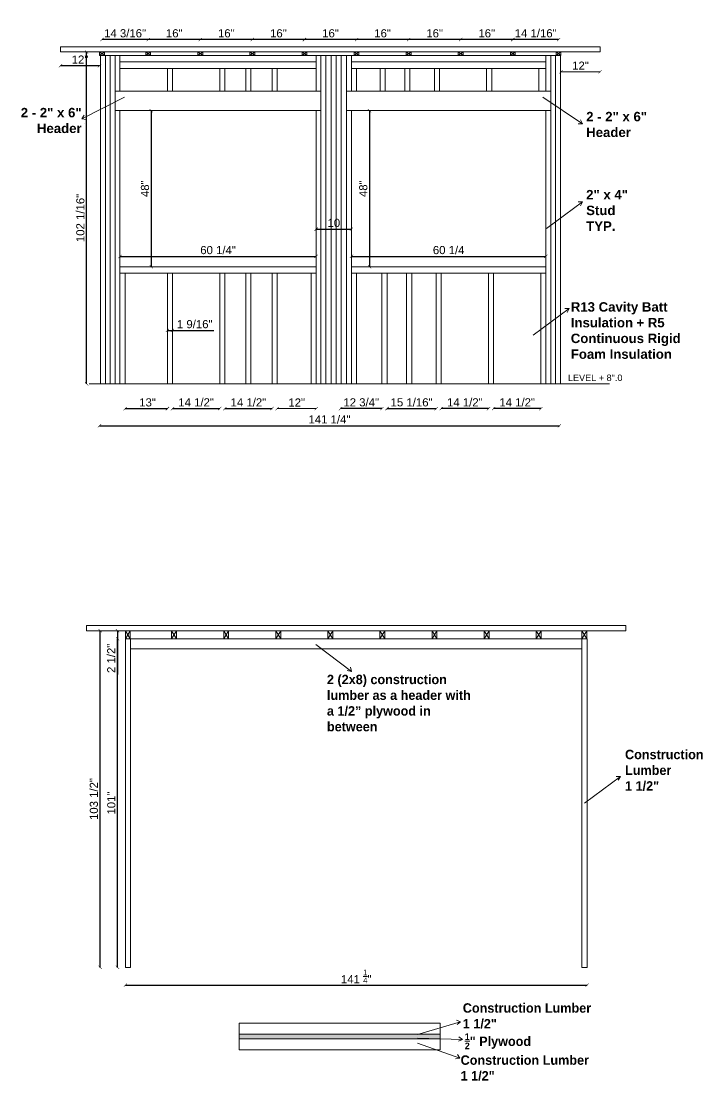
# Model space of a CAD drawing. Header units: millimetres. Extents: x 2124 to 4027, y 208 to 1400.
# Drawn here: x 2859.2 to 3068.6, y 208.3 to 534.1 of the extents above; entities that cross this region are included whole.
import ezdxf

# ---------------------------------------------------------------- set-up
doc = ezdxf.new("R2010")
doc.units = ezdxf.units.MM
doc.layers.get('0').update_dxf_attribs({"lineweight": 0})
doc.styles.get("Standard").update_dxf_attribs({"font": 'arial.ttf'})
doc.styles.add('TITTLE SPACES', font='', dxfattribs={"height": 4})
doc.styles.add('TITTLES', font='', dxfattribs={"height": 2.9})
doc.styles.get('TITTLE SPACES').set_extended_font_data('Century Gothic')
doc.styles.get('TITTLES').set_extended_font_data('Century Gothic', bold=True)
doc.dimstyles.new('LILI - INCHES', dxfattribs={"dimscale": 0, "dimtxt": 2.5, "dimasz": 1, "dimexe": 1.25, "dimexo": 0.625, "dimtad": 1, "dimdec": 4, "dimzin": 1, "dimlunit": 5, "dimtxsty": 'Standard', "dimblk": 'ARCHTICK', "dimcen": 2.5, "dimse1": 1, "dimse2": 1, "dimadec": 0, "dimazin": 0, "dimtfac": 1, "dimtdec": 4, "dimtmove": 0, "dimatfit": 3, "dimldrblk": 'ARCHTICK', "dimfxl": 1, "dimfrac": 2, "dimarcsym": 0})

# ---------------------------------------------------------------- blocks, each defined once
blk = doc.blocks.new('_ArchTick')
at = {"color": 0, "linetype": 'ByBlock', "const_width": 0.15}
blk.add_lwpolyline([(-0.5, -0.5), (0.5, 0.5)], dxfattribs=at)
blk = doc.blocks.new('*D80')
at = {"color": 0, "lineweight": -2, "transparency": 16777216}
blk.add_line((2889.56, 461.76), (2949.84, 461.76), dxfattribs=at)
at = {"layer": 'Defpoints', "color": 0, "transparency": 16777216}
for p in [(2949.84, 461.76), (2889.56, 458.56), (2949.84, 458.56)]:
    blk.add_point(p, dxfattribs=at)
at = {"color": 0, "lineweight": -2, "transparency": 16777216, "rotation": 180}
blk.add_blockref('_ArchTick', (2889.56, 461.76), dxfattribs=at)
at = {"color": 0, "lineweight": -2, "transparency": 16777216}
blk.add_blockref('_ArchTick', (2949.84, 461.76), dxfattribs=at)
at = {"color": 0, "transparency": 16777216, "insert": (2919.7, 463.68), "char_height": 2.5, "attachment_point": 5}
blk.add_mtext('60 1/4"', dxfattribs=at)
blk = doc.blocks.new('*D81')
at = {"color": 0, "lineweight": -2, "transparency": 16777216}
blk.add_line((2960.68, 461.76), (3020.39, 461.76), dxfattribs=at)
at = {"layer": 'Defpoints', "color": 0, "transparency": 16777216}
for p in [(3020.39, 461.76), (2960.68, 458.56), (3020.39, 458.56)]:
    blk.add_point(p, dxfattribs=at)
at = {"color": 0, "lineweight": -2, "transparency": 16777216, "rotation": 180}
blk.add_blockref('_ArchTick', (2960.68, 461.76), dxfattribs=at)
at = {"color": 0, "lineweight": -2, "transparency": 16777216}
blk.add_blockref('_ArchTick', (3020.39, 461.76), dxfattribs=at)
at = {"color": 0, "transparency": 16777216, "insert": (2990.53, 463.68), "char_height": 2.5, "attachment_point": 5}
blk.add_mtext('60 1/4', dxfattribs=at)
blk = doc.blocks.new('*D82')
at = {"color": 0, "lineweight": -2, "transparency": 16777216}
blk.add_line((2899.15, 506.56), (2899.15, 458.56), dxfattribs=at)
at = {"layer": 'Defpoints', "color": 0, "transparency": 16777216}
for p in [(2889.56, 506.56), (2889.56, 458.56), (2899.15, 458.56)]:
    blk.add_point(p, dxfattribs=at)
at = {"color": 0, "lineweight": -2, "transparency": 16777216}
for p, rotation in [((2899.15, 506.56), 90), ((2899.15, 458.56), 270)]:
    blk.add_blockref('_ArchTick', p, dxfattribs=dict(at, rotation=rotation))
at = {"color": 0, "transparency": 16777216, "insert": (2897.25, 482.56), "char_height": 2.5, "attachment_point": 5, "rotation": 90}
blk.add_mtext('48"', dxfattribs=at)
blk = doc.blocks.new('*D83')
at = {"color": 0, "lineweight": -2, "transparency": 16777216}
blk.add_line((2966.21, 506.56), (2966.21, 458.56), dxfattribs=at)
at = {"layer": 'Defpoints', "color": 0, "transparency": 16777216}
for p in [(2960.68, 506.56), (2960.68, 458.56), (2966.21, 458.56)]:
    blk.add_point(p, dxfattribs=at)
at = {"color": 0, "lineweight": -2, "transparency": 16777216}
for p, rotation in [((2966.21, 506.56), 90), ((2966.21, 458.56), 270)]:
    blk.add_blockref('_ArchTick', p, dxfattribs=dict(at, rotation=rotation))
at = {"color": 0, "transparency": 16777216, "insert": (2964.31, 482.56), "char_height": 2.5, "attachment_point": 5, "rotation": 90}
blk.add_mtext('48"', dxfattribs=at)
blk = doc.blocks.new('*D84')
at = {"color": 0, "lineweight": -2, "transparency": 16777216}
blk.add_line((2883.29, 409.72), (3024.55, 409.72), dxfattribs=at)
at = {"layer": 'Defpoints', "color": 0, "transparency": 16777216}
for p in [(2883.29, 426.96), (3024.55, 426.96), (3024.55, 409.72)]:
    blk.add_point(p, dxfattribs=at)
at = {"color": 0, "lineweight": -2, "transparency": 16777216, "rotation": 180}
blk.add_blockref('_ArchTick', (2883.29, 409.72), dxfattribs=at)
at = {"color": 0, "lineweight": -2, "transparency": 16777216}
blk.add_blockref('_ArchTick', (3024.55, 409.72), dxfattribs=at)
at = {"color": 0, "transparency": 16777216, "insert": (2953.92, 411.64), "char_height": 2.5, "attachment_point": 5}
blk.add_mtext('141 1/4"', dxfattribs=at)
blk = doc.blocks.new('*D85')
at = {"color": 0, "lineweight": -2, "transparency": 16777216}
blk.add_line((2891.13, 414.97), (2904.13, 414.97), dxfattribs=at)
at = {"layer": 'Defpoints', "color": 0, "transparency": 16777216}
for p in [(2891.13, 422.56), (2904.13, 422.56), (2904.13, 414.97)]:
    blk.add_point(p, dxfattribs=at)
at = {"color": 0, "lineweight": -2, "transparency": 16777216, "rotation": 180}
blk.add_blockref('_ArchTick', (2891.13, 414.97), dxfattribs=at)
at = {"color": 0, "lineweight": -2, "transparency": 16777216}
blk.add_blockref('_ArchTick', (2904.13, 414.97), dxfattribs=at)
at = {"color": 0, "transparency": 16777216, "insert": (2898.03, 416.87), "char_height": 2.5, "attachment_point": 5}
blk.add_mtext('13"', dxfattribs=at)
blk = doc.blocks.new('*D86')
at = {"color": 0, "lineweight": -2, "transparency": 16777216}
blk.add_line((2905.7, 414.97), (2920.2, 414.97), dxfattribs=at)
at = {"layer": 'Defpoints', "color": 0, "transparency": 16777216}
for p in [(2905.7, 426.96), (2920.2, 426.96), (2920.2, 414.97)]:
    blk.add_point(p, dxfattribs=at)
at = {"color": 0, "lineweight": -2, "transparency": 16777216, "rotation": 180}
blk.add_blockref('_ArchTick', (2905.7, 414.97), dxfattribs=at)
at = {"color": 0, "lineweight": -2, "transparency": 16777216}
blk.add_blockref('_ArchTick', (2920.2, 414.97), dxfattribs=at)
at = {"color": 0, "transparency": 16777216, "insert": (2912.95, 416.88), "char_height": 2.5, "attachment_point": 5}
blk.add_mtext('14 1/2"', dxfattribs=at)
blk = doc.blocks.new('*D87')
at = {"color": 0, "lineweight": -2, "transparency": 16777216}
blk.add_line((2921.77, 414.97), (2936.27, 414.97), dxfattribs=at)
at = {"layer": 'Defpoints', "color": 0, "transparency": 16777216}
for p in [(2921.77, 426.96), (2936.27, 426.96), (2936.27, 414.97)]:
    blk.add_point(p, dxfattribs=at)
at = {"color": 0, "lineweight": -2, "transparency": 16777216, "rotation": 180}
blk.add_blockref('_ArchTick', (2921.77, 414.97), dxfattribs=at)
at = {"color": 0, "lineweight": -2, "transparency": 16777216}
blk.add_blockref('_ArchTick', (2936.27, 414.97), dxfattribs=at)
at = {"color": 0, "transparency": 16777216, "insert": (2929.02, 416.88), "char_height": 2.5, "attachment_point": 5}
blk.add_mtext('14 1/2"', dxfattribs=at)
blk = doc.blocks.new('*D88')
at = {"color": 0, "lineweight": -2, "transparency": 16777216}
blk.add_line((3018.82, 414.97), (3004.32, 414.97), dxfattribs=at)
at = {"layer": 'Defpoints', "color": 0, "transparency": 16777216}
for p in [(3004.32, 426.96), (3018.82, 426.96), (3004.32, 414.97)]:
    blk.add_point(p, dxfattribs=at)
at = {"color": 0, "lineweight": -2, "transparency": 16777216, "rotation": 180}
blk.add_blockref('_ArchTick', (3004.32, 414.97), dxfattribs=at)
at = {"color": 0, "lineweight": -2, "transparency": 16777216}
blk.add_blockref('_ArchTick', (3018.82, 414.97), dxfattribs=at)
at = {"color": 0, "transparency": 16777216, "insert": (3011.57, 416.88), "char_height": 2.5, "attachment_point": 5}
blk.add_mtext('14 1/2"', dxfattribs=at)
blk = doc.blocks.new('*D89')
at = {"color": 0, "lineweight": -2, "transparency": 16777216}
blk.add_line((3002.75, 414.97), (2988.25, 414.97), dxfattribs=at)
at = {"layer": 'Defpoints', "color": 0, "transparency": 16777216}
for p in [(2988.25, 426.96), (3002.75, 426.96), (2988.25, 414.97)]:
    blk.add_point(p, dxfattribs=at)
at = {"color": 0, "lineweight": -2, "transparency": 16777216, "rotation": 180}
blk.add_blockref('_ArchTick', (2988.25, 414.97), dxfattribs=at)
at = {"color": 0, "lineweight": -2, "transparency": 16777216}
blk.add_blockref('_ArchTick', (3002.75, 414.97), dxfattribs=at)
at = {"color": 0, "transparency": 16777216, "insert": (2995.5, 416.88), "char_height": 2.5, "attachment_point": 5}
blk.add_mtext('14 1/2"', dxfattribs=at)
blk = doc.blocks.new('*D90')
at = {"color": 0, "lineweight": -2, "transparency": 16777216}
blk.add_line((2971.61, 414.97), (2986.68, 414.97), dxfattribs=at)
at = {"layer": 'Defpoints', "color": 0, "transparency": 16777216}
for p in [(2971.61, 426.96), (2986.68, 426.96), (2986.68, 414.97)]:
    blk.add_point(p, dxfattribs=at)
at = {"color": 0, "lineweight": -2, "transparency": 16777216, "rotation": 180}
blk.add_blockref('_ArchTick', (2971.61, 414.97), dxfattribs=at)
at = {"color": 0, "lineweight": -2, "transparency": 16777216}
blk.add_blockref('_ArchTick', (2986.68, 414.97), dxfattribs=at)
at = {"color": 0, "transparency": 16777216, "insert": (2979.14, 416.88), "char_height": 2.5, "attachment_point": 5}
blk.add_mtext('15 1/16"', dxfattribs=at)
blk = doc.blocks.new('*D92')
at = {"color": 0, "lineweight": -2, "transparency": 16777216}
blk.add_line((2970.04, 414.97), (2957.3, 414.97), dxfattribs=at)
at = {"layer": 'Defpoints', "color": 0, "transparency": 16777216}
for p in [(2957.3, 426.96), (2970.04, 426.96), (2957.3, 414.97)]:
    blk.add_point(p, dxfattribs=at)
at = {"color": 0, "lineweight": -2, "transparency": 16777216, "rotation": 180}
blk.add_blockref('_ArchTick', (2957.3, 414.97), dxfattribs=at)
at = {"color": 0, "lineweight": -2, "transparency": 16777216}
blk.add_blockref('_ArchTick', (2970.04, 414.97), dxfattribs=at)
at = {"color": 0, "transparency": 16777216, "insert": (2963.67, 416.88), "char_height": 2.5, "attachment_point": 5}
blk.add_mtext('12 3/4"', dxfattribs=at)
blk = doc.blocks.new('*D93')
at = {"color": 0, "lineweight": -2, "transparency": 16777216}
for p, q in [((2904.13, 438.99), (2905.7, 438.99)), ((2905.7, 438.99), (2918.36, 438.99))]:
    blk.add_line(p, q, dxfattribs=at)
at = {"layer": 'Defpoints', "color": 0, "transparency": 16777216}
for p in [(2904.13, 456.56), (2905.7, 456.56), (2905.7, 438.99)]:
    blk.add_point(p, dxfattribs=at)
at = {"color": 0, "lineweight": -2, "transparency": 16777216, "rotation": 180}
blk.add_blockref('_ArchTick', (2904.13, 438.99), dxfattribs=at)
at = {"color": 0, "lineweight": -2, "transparency": 16777216}
blk.add_blockref('_ArchTick', (2905.7, 438.99), dxfattribs=at)
at = {"color": 0, "transparency": 16777216, "insert": (2912.53, 440.91), "char_height": 2.5, "attachment_point": 5}
blk.add_mtext('1 9/16"', dxfattribs=at)
blk = doc.blocks.new('*D98')
at = {"color": 0, "lineweight": -2, "transparency": 16777216}
blk.add_line((2879.32, 422.56), (2879.32, 524.59), dxfattribs=at)
at = {"layer": 'Defpoints', "color": 0, "transparency": 16777216}
for p in [(2879.32, 524.59), (2883.29, 524.59), (2883.29, 422.56)]:
    blk.add_point(p, dxfattribs=at)
at = {"color": 0, "lineweight": -2, "transparency": 16777216}
for p, rotation in [((2879.32, 524.59), 90), ((2879.32, 422.56), 270)]:
    blk.add_blockref('_ArchTick', p, dxfattribs=dict(at, rotation=rotation))
at = {"color": 0, "transparency": 16777216, "insert": (2877.4, 473.58), "char_height": 2.5, "attachment_point": 5, "rotation": 90}
blk.add_mtext('102 1/16"', dxfattribs=at)
blk = doc.blocks.new('*D99')
at = {"color": 0, "lineweight": -2, "transparency": 16777216}
blk.add_line((2949.84, 470.14), (2960.68, 470.14), dxfattribs=at)
at = {"layer": 'Defpoints', "color": 0, "transparency": 16777216}
for p in [(2960.68, 470.14), (2949.84, 461.76), (2960.68, 461.76)]:
    blk.add_point(p, dxfattribs=at)
at = {"color": 0, "lineweight": -2, "transparency": 16777216, "rotation": 180}
blk.add_blockref('_ArchTick', (2949.84, 470.14), dxfattribs=at)
at = {"color": 0, "lineweight": -2, "transparency": 16777216}
blk.add_blockref('_ArchTick', (2960.68, 470.14), dxfattribs=at)
at = {"color": 0, "transparency": 16777216, "insert": (2955.26, 472.04), "char_height": 2.5, "attachment_point": 5}
blk.add_mtext('10', dxfattribs=at)
blk = doc.blocks.new('*D100')
at = {"color": 0, "lineweight": -2, "transparency": 16777216}
blk.add_line((2883.29, 520.38), (2871.29, 520.38), dxfattribs=at)
at = {"layer": 'Defpoints', "color": 0, "transparency": 16777216}
for p in [(2871.29, 524.59), (2883.29, 524.59), (2871.29, 520.38)]:
    blk.add_point(p, dxfattribs=at)
at = {"color": 0, "lineweight": -2, "transparency": 16777216, "rotation": 180}
blk.add_blockref('_ArchTick', (2871.29, 520.38), dxfattribs=at)
at = {"color": 0, "lineweight": -2, "transparency": 16777216}
blk.add_blockref('_ArchTick', (2883.29, 520.38), dxfattribs=at)
at = {"color": 0, "transparency": 16777216, "insert": (2877.29, 522.26), "char_height": 2.5, "attachment_point": 5}
blk.add_mtext('12"', dxfattribs=at)
blk = doc.blocks.new('*D102')
at = {"color": 0, "lineweight": -2, "transparency": 16777216}
blk.add_line((3024.29, 528.42), (3010.23, 528.42), dxfattribs=at)
at = {"layer": 'Defpoints', "color": 0, "transparency": 16777216}
for p in [(3010.23, 528.42), (3010.23, 524.08), (3024.29, 524.08)]:
    blk.add_point(p, dxfattribs=at)
at = {"color": 0, "lineweight": -2, "transparency": 16777216, "rotation": 180}
blk.add_blockref('_ArchTick', (3010.23, 528.42), dxfattribs=at)
at = {"color": 0, "lineweight": -2, "transparency": 16777216}
blk.add_blockref('_ArchTick', (3024.29, 528.42), dxfattribs=at)
at = {"color": 0, "transparency": 16777216, "insert": (3017.26, 530.33), "char_height": 2.5, "attachment_point": 5}
blk.add_mtext('14 1/16"', dxfattribs=at)
blk = doc.blocks.new('*D103')
at = {"color": 0, "lineweight": -2, "transparency": 16777216}
blk.add_line((3010.23, 528.42), (2994.23, 528.42), dxfattribs=at)
at = {"layer": 'Defpoints', "color": 0, "transparency": 16777216}
for p in [(2994.23, 528.42), (2994.23, 524.08), (3010.23, 524.08)]:
    blk.add_point(p, dxfattribs=at)
at = {"color": 0, "lineweight": -2, "transparency": 16777216, "rotation": 180}
blk.add_blockref('_ArchTick', (2994.23, 528.42), dxfattribs=at)
at = {"color": 0, "lineweight": -2, "transparency": 16777216}
blk.add_blockref('_ArchTick', (3010.23, 528.42), dxfattribs=at)
at = {"color": 0, "transparency": 16777216, "insert": (3002.23, 530.32), "char_height": 2.5, "attachment_point": 5}
blk.add_mtext('16"', dxfattribs=at)
blk = doc.blocks.new('*D104')
at = {"color": 0, "lineweight": -2, "transparency": 16777216}
blk.add_line((2994.23, 528.42), (2978.23, 528.42), dxfattribs=at)
at = {"layer": 'Defpoints', "color": 0, "transparency": 16777216}
for p in [(2978.23, 528.42), (2978.23, 524.08), (2994.23, 524.08)]:
    blk.add_point(p, dxfattribs=at)
at = {"color": 0, "lineweight": -2, "transparency": 16777216, "rotation": 180}
blk.add_blockref('_ArchTick', (2978.23, 528.42), dxfattribs=at)
at = {"color": 0, "lineweight": -2, "transparency": 16777216}
blk.add_blockref('_ArchTick', (2994.23, 528.42), dxfattribs=at)
at = {"color": 0, "transparency": 16777216, "insert": (2986.23, 530.32), "char_height": 2.5, "attachment_point": 5}
blk.add_mtext('16"', dxfattribs=at)
blk = doc.blocks.new('*D105')
at = {"color": 0, "lineweight": -2, "transparency": 16777216}
blk.add_line((2978.23, 528.42), (2962.23, 528.42), dxfattribs=at)
at = {"layer": 'Defpoints', "color": 0, "transparency": 16777216}
for p in [(2962.23, 528.42), (2962.23, 524.08), (2978.23, 524.08)]:
    blk.add_point(p, dxfattribs=at)
at = {"color": 0, "lineweight": -2, "transparency": 16777216, "rotation": 180}
blk.add_blockref('_ArchTick', (2962.23, 528.42), dxfattribs=at)
at = {"color": 0, "lineweight": -2, "transparency": 16777216}
blk.add_blockref('_ArchTick', (2978.23, 528.42), dxfattribs=at)
at = {"color": 0, "transparency": 16777216, "insert": (2970.23, 530.32), "char_height": 2.5, "attachment_point": 5}
blk.add_mtext('16"', dxfattribs=at)
blk = doc.blocks.new('*D108')
at = {"color": 0, "lineweight": -2, "transparency": 16777216}
blk.add_line((2930.23, 528.42), (2914.23, 528.42), dxfattribs=at)
at = {"layer": 'Defpoints', "color": 0, "transparency": 16777216}
for p in [(2914.23, 528.42), (2914.23, 524.08), (2930.23, 524.08)]:
    blk.add_point(p, dxfattribs=at)
at = {"color": 0, "lineweight": -2, "transparency": 16777216, "rotation": 180}
blk.add_blockref('_ArchTick', (2914.23, 528.42), dxfattribs=at)
at = {"color": 0, "lineweight": -2, "transparency": 16777216}
blk.add_blockref('_ArchTick', (2930.23, 528.42), dxfattribs=at)
at = {"color": 0, "transparency": 16777216, "insert": (2922.23, 530.32), "char_height": 2.5, "attachment_point": 5}
blk.add_mtext('16"', dxfattribs=at)
blk = doc.blocks.new('*D109')
at = {"color": 0, "lineweight": -2, "transparency": 16777216}
blk.add_line((2914.23, 528.42), (2898.23, 528.42), dxfattribs=at)
at = {"layer": 'Defpoints', "color": 0, "transparency": 16777216}
for p in [(2898.23, 528.42), (2898.23, 524.08), (2914.23, 524.08)]:
    blk.add_point(p, dxfattribs=at)
at = {"color": 0, "lineweight": -2, "transparency": 16777216, "rotation": 180}
blk.add_blockref('_ArchTick', (2898.23, 528.42), dxfattribs=at)
at = {"color": 0, "lineweight": -2, "transparency": 16777216}
blk.add_blockref('_ArchTick', (2914.23, 528.42), dxfattribs=at)
at = {"color": 0, "transparency": 16777216, "insert": (2906.23, 530.32), "char_height": 2.5, "attachment_point": 5}
blk.add_mtext('16"', dxfattribs=at)
blk = doc.blocks.new('*D110')
at = {"color": 0, "lineweight": -2, "transparency": 16777216}
blk.add_line((2898.23, 528.42), (2884.04, 528.42), dxfattribs=at)
at = {"layer": 'Defpoints', "color": 0, "transparency": 16777216}
for p in [(2884.04, 528.42), (2884.04, 524.08), (2898.23, 524.08)]:
    blk.add_point(p, dxfattribs=at)
at = {"color": 0, "lineweight": -2, "transparency": 16777216, "rotation": 180}
blk.add_blockref('_ArchTick', (2884.04, 528.42), dxfattribs=at)
at = {"color": 0, "lineweight": -2, "transparency": 16777216}
blk.add_blockref('_ArchTick', (2898.23, 528.42), dxfattribs=at)
at = {"color": 0, "transparency": 16777216, "insert": (2891.13, 530.33), "char_height": 2.5, "attachment_point": 5}
blk.add_mtext('14 3/16"', dxfattribs=at)
blk = doc.blocks.new('*D155')
at = {"color": 0, "lineweight": -2, "transparency": 16777216}
blk.add_line((2891.24, 237.74), (3033.05, 237.74), dxfattribs=at)
at = {"layer": 'Defpoints', "color": 0, "transparency": 16777216}
for p in [(2891.24, 243.2), (3033.05, 243.2), (3033.05, 237.74)]:
    blk.add_point(p, dxfattribs=at)
at = {"color": 0, "lineweight": -2, "transparency": 16777216, "rotation": 180}
blk.add_blockref('_ArchTick', (2891.24, 237.74), dxfattribs=at)
at = {"color": 0, "lineweight": -2, "transparency": 16777216}
blk.add_blockref('_ArchTick', (3033.05, 237.74), dxfattribs=at)
at = {"color": 0, "transparency": 16777216, "insert": (2962.14, 240.41), "char_height": 2.5, "attachment_point": 5}
blk.add_mtext('141 {\\H0.7x;\\S1/4;}"', dxfattribs=at)
blk = doc.blocks.new('*D156')
at = {"color": 0, "lineweight": -2, "transparency": 16777216}
blk.add_line((2883.46, 243.2), (2883.46, 346.7), dxfattribs=at)
at = {"layer": 'Defpoints', "color": 0, "transparency": 16777216}
for p in [(2883.46, 346.7), (2891.24, 346.7), (2891.24, 243.2)]:
    blk.add_point(p, dxfattribs=at)
at = {"color": 0, "lineweight": -2, "transparency": 16777216}
for p, rotation in [((2883.46, 346.7), 90), ((2883.46, 243.2), 270)]:
    blk.add_blockref('_ArchTick', p, dxfattribs=dict(at, rotation=rotation))
at = {"color": 0, "transparency": 16777216, "insert": (2881.55, 294.95), "char_height": 2.5, "attachment_point": 5, "rotation": 90}
blk.add_mtext('103 1/2"', dxfattribs=at)
blk = doc.blocks.new('*D159')
at = {"color": 0, "lineweight": -2, "transparency": 16777216}
blk.add_line((2888.81, 243.2), (2888.81, 344.2), dxfattribs=at)
at = {"layer": 'Defpoints', "color": 0, "transparency": 16777216}
for p in [(2888.81, 344.2), (2891.24, 344.2), (2891.24, 243.2)]:
    blk.add_point(p, dxfattribs=at)
at = {"color": 0, "lineweight": -2, "transparency": 16777216}
for p, rotation in [((2888.81, 344.2), 90), ((2888.81, 243.2), 270)]:
    blk.add_blockref('_ArchTick', p, dxfattribs=dict(at, rotation=rotation))
at = {"color": 0, "transparency": 16777216, "insert": (2886.91, 293.7), "char_height": 2.5, "attachment_point": 5, "rotation": 90}
blk.add_mtext('101"', dxfattribs=at)
blk = doc.blocks.new('*D160')
at = {"color": 0, "lineweight": -2, "transparency": 16777216}
for p, q in [((2888.81, 346.7), (2888.81, 344.2)), ((2888.81, 344.2), (2888.81, 333.21))]:
    blk.add_line(p, q, dxfattribs=at)
at = {"layer": 'Defpoints', "color": 0, "transparency": 16777216}
for p in [(2891.24, 346.7), (2888.81, 344.2), (2891.24, 344.2)]:
    blk.add_point(p, dxfattribs=at)
at = {"color": 0, "lineweight": -2, "transparency": 16777216}
for p, rotation in [((2888.81, 346.7), 90), ((2888.81, 344.2), 270)]:
    blk.add_blockref('_ArchTick', p, dxfattribs=dict(at, rotation=rotation))
at = {"color": 0, "transparency": 16777216, "insert": (2886.89, 338.2), "char_height": 2.5, "attachment_point": 5, "rotation": 90}
blk.add_mtext('2 1/2"', dxfattribs=at)
blk = doc.blocks.new('*D175')
at = {"color": 0, "lineweight": -2, "transparency": 16777216}
blk.add_line((2946.23, 528.42), (2930.23, 528.42), dxfattribs=at)
at = {"layer": 'Defpoints', "color": 0, "transparency": 16777216}
for p in [(2930.23, 528.42), (2930.23, 524.08), (2946.23, 524.08)]:
    blk.add_point(p, dxfattribs=at)
at = {"color": 0, "lineweight": -2, "transparency": 16777216, "rotation": 180}
blk.add_blockref('_ArchTick', (2930.23, 528.42), dxfattribs=at)
at = {"color": 0, "lineweight": -2, "transparency": 16777216}
blk.add_blockref('_ArchTick', (2946.23, 528.42), dxfattribs=at)
at = {"color": 0, "transparency": 16777216, "insert": (2938.23, 530.32), "char_height": 2.5, "attachment_point": 5}
blk.add_mtext('16"', dxfattribs=at)
blk = doc.blocks.new('*D177')
at = {"color": 0, "lineweight": -2, "transparency": 16777216}
blk.add_line((2962.23, 528.42), (2946.23, 528.42), dxfattribs=at)
at = {"layer": 'Defpoints', "color": 0, "transparency": 16777216}
for p in [(2946.23, 528.42), (2946.23, 524.08), (2962.23, 524.08)]:
    blk.add_point(p, dxfattribs=at)
at = {"color": 0, "lineweight": -2, "transparency": 16777216, "rotation": 180}
blk.add_blockref('_ArchTick', (2946.23, 528.42), dxfattribs=at)
at = {"color": 0, "lineweight": -2, "transparency": 16777216}
blk.add_blockref('_ArchTick', (2962.23, 528.42), dxfattribs=at)
at = {"color": 0, "transparency": 16777216, "insert": (2954.23, 530.32), "char_height": 2.5, "attachment_point": 5}
blk.add_mtext('16"', dxfattribs=at)
blk = doc.blocks.new('*D183')
at = {"color": 0, "lineweight": -2, "transparency": 16777216}
blk.add_line((3024.29, 528.42), (3010.23, 528.42), dxfattribs=at)
at = {"layer": 'Defpoints', "color": 0, "transparency": 16777216}
for p in [(3010.23, 528.42), (3010.23, 524.08), (3024.29, 524.08)]:
    blk.add_point(p, dxfattribs=at)
at = {"color": 0, "lineweight": -2, "transparency": 16777216, "rotation": 180}
blk.add_blockref('_ArchTick', (3010.23, 528.42), dxfattribs=at)
at = {"color": 0, "lineweight": -2, "transparency": 16777216}
blk.add_blockref('_ArchTick', (3024.29, 528.42), dxfattribs=at)
at = {"color": 0, "transparency": 16777216, "insert": (3017.26, 530.33), "char_height": 2.5, "attachment_point": 5}
blk.add_mtext('14 1/16"', dxfattribs=at)

msp = doc.modelspace()

# ---------------------------------------------------------------- hatches: boundary and pattern name
h = msp.add_hatch()
h.set_pattern_fill('HEX', color=256, scale=0.1)
h.paths.add_polyline_path([(2987.87519, 222.6183), (2926.17892, 222.6183), (2926.17892, 221.22584), (2987.87519, 221.22584)])

# ---------------------------------------------------------------- linework, layer by layer
for p, q in [((2883.28593, 524.59291), (2871.28593, 524.59291)), ((2883.28593, 524.59291), (2884.78593, 523.56045)), ((2883.28593, 523.56045), (2884.78593, 524.59291)), ((2883.28593, 524.59291), (2884.78593, 523.56045)), ((2883.28593, 523.56045), (2884.78593, 524.59291)), ((2897.48009, 524.59291), (2898.98009, 523.56045)), ((2897.48009, 523.56045), (2898.98009, 524.59291)), ((2913.48009, 524.59291), (2914.98009, 523.56045)), ((2913.48009, 523.56045), (2914.98009, 524.59291)), ((2929.48009, 524.59291), (2930.98009, 523.56045)), ((2929.48009, 523.56045), (2930.98009, 524.59291)), ((2945.48009, 524.59291), (2946.98009, 523.56045)), ((2945.48009, 523.56045), (2946.98009, 524.59291)), ((2946.98009, 524.59291), (2946.98009, 523.56045)), ((2961.48009, 524.59291), (2962.98009, 523.56045)), ((2961.48009, 523.56045), (2962.98009, 524.59291)), ((2977.48009, 524.59291), (2978.98009, 523.56045)), ((2977.48009, 523.56045), (2978.98009, 524.59291)), ((2993.48009, 524.59291), (2994.98009, 523.56045)), ((2993.48009, 523.56045), (2994.98009, 524.59291)), ((3009.48009, 524.59291), (3010.98009, 523.56045)), ((3009.48009, 523.56045), (3010.98009, 524.59291)), ((3023.53593, 524.59291), (3025.03593, 523.56045)), ((3023.53593, 523.56045), (3025.03593, 524.59291)), ((2883.28593, 523.56045), (3024.33818, 523.56045)), ((2890.94939, 510.74047), (2877.84343, 504.03961)), ((3019.41348, 510.74047), (3031.62494, 502.52172)), ((2877.84343, 504.03961), (2878.60317, 505.14797)), ((2877.84343, 504.03961), (2879.17144, 503.87979)), ((2877.84343, 504.03961), (2879.17144, 503.87979)), ((2878.73792, 502.52172), (2878.73792, 502.52172)), ((3031.62494, 502.52172), (3030.28735, 502.52172)), ((3031.62494, 502.52172), (3030.28735, 502.52172)), ((3031.62494, 502.52172), (3031.00307, 503.71292)), ((3031.62494, 502.52172), (3031.62494, 502.52172)), ((3020.61361, 470.29984), (3031.62494, 478.51859)), ((3031.62494, 478.51859), (3030.28735, 478.51859)), ((3031.62494, 478.51859), (3031.00307, 477.32739)), ((3031.62494, 478.51859), (3031.62494, 478.51859)), ((3016.4986, 437.49565), (3027.50993, 445.7144)), ((3027.50993, 445.7144), (3026.17234, 445.7144)), ((3027.50993, 445.7144), (3026.88806, 444.5232)), ((3027.50993, 445.7144), (3027.50993, 445.7144)), ((2891.13426, 422.56045), (2891.13426, 438.68111)), ((2880.10601, 422.56045), (3026.83402, 422.56045)), ((2883.07185, 422.56045), (3024.33818, 422.56045)), ((2905.48985, 422.56045), (2904.98985, 422.56045)), ((2929.55951, 422.56045), (2929.05951, 422.56045)), ((3019.60322, 422.56045), (3039.90436, 422.56045)), ((2891.23524, 346.69923), (2886.88766, 346.69923)), ((2891.23524, 346.69923), (2892.73524, 344.19923)), ((2891.23524, 344.19923), (2892.73524, 346.69923)), ((2891.23524, 346.69923), (2892.73524, 344.19923)), ((2891.23524, 344.19923), (2892.73524, 346.69923)), ((2891.23524, 344.19923), (2891.23524, 346.69923)), ((2905.4294, 346.69923), (2906.9294, 344.19923)), ((2905.4294, 344.19923), (2906.9294, 346.69923)), ((2905.4294, 346.69923), (2906.9294, 344.19923)), ((2905.4294, 344.19923), (2906.9294, 346.69923)), ((2905.4294, 344.19923), (2905.4294, 346.69923)), ((2921.4294, 346.69923), (2922.9294, 344.19923)), ((2921.4294, 344.19923), (2922.9294, 346.69923)), ((2921.4294, 346.69923), (2922.9294, 344.19923)), ((2921.4294, 344.19923), (2922.9294, 346.69923)), ((2921.4294, 344.19923), (2921.4294, 346.69923)), ((2937.4294, 346.69923), (2938.9294, 344.19923)), ((2937.4294, 344.19923), (2938.9294, 346.69923)), ((2937.4294, 346.69923), (2938.9294, 344.19923)), ((2937.4294, 344.19923), (2938.9294, 346.69923)), ((2937.4294, 344.19923), (2937.4294, 346.69923)), ((2953.4294, 346.69923), (2954.9294, 344.19923)), ((2953.4294, 344.19923), (2954.9294, 346.69923)), ((2953.4294, 346.69923), (2954.9294, 344.19923)), ((2953.4294, 344.19923), (2954.9294, 346.69923)), ((2953.4294, 344.19923), (2953.4294, 346.69923)), ((2969.4294, 346.69923), (2970.9294, 344.19923)), ((2969.4294, 344.19923), (2970.9294, 346.69923)), ((2969.4294, 346.69923), (2970.9294, 344.19923)), ((2969.4294, 344.19923), (2970.9294, 346.69923)), ((2969.4294, 344.19923), (2969.4294, 346.69923)), ((2985.4294, 346.69923), (2986.9294, 344.19923)), ((2985.4294, 344.19923), (2986.9294, 346.69923)), ((2985.4294, 346.69923), (2986.9294, 344.19923)), ((2985.4294, 344.19923), (2986.9294, 346.69923)), ((2985.4294, 344.19923), (2985.4294, 346.69923)), ((3001.4294, 346.69923), (3002.9294, 344.19923)), ((3001.4294, 344.19923), (3002.9294, 346.69923)), ((3001.4294, 346.69923), (3002.9294, 344.19923)), ((3001.4294, 344.19923), (3002.9294, 346.69923)), ((3001.4294, 344.19923), (3001.4294, 346.69923)), ((3017.4294, 346.69923), (3018.9294, 344.19923)), ((3017.4294, 344.19923), (3018.9294, 346.69923)), ((3017.4294, 346.69923), (3018.9294, 344.19923)), ((3017.4294, 344.19923), (3018.9294, 346.69923)), ((3017.4294, 344.19923), (3017.4294, 346.69923)), ((3031.4767, 346.69923), (3032.9767, 344.19923)), ((3031.4767, 344.19923), (3032.9767, 346.69923)), ((3031.4767, 346.69923), (3032.9767, 344.19923)), ((3031.4767, 344.19923), (3032.9767, 346.69923)), ((3031.4767, 344.19923), (3031.4767, 346.69923)), ((3031.48524, 344.19923), (2892.73524, 344.19923)), ((2949.72035, 342.41646), (2960.7063, 334.16382)), ((2960.7063, 334.16382), (2959.38822, 334.42524)), ((2960.7063, 334.16382), (2960.32979, 335.44732)), ((2960.7063, 334.16382), (2960.7063, 334.16382)), ((3032.26153, 293.69923), (3043.27286, 301.91798)), ((3043.27286, 301.91798), (3041.93527, 301.91798)), ((3043.27286, 301.91798), (3042.65099, 300.72678)), ((3043.27286, 301.91798), (3043.27286, 301.91798)), ((2981.0082, 222.60227), (2994.18225, 226.5063)), ((2994.18225, 226.5063), (2992.92718, 226.96883)), ((2994.18225, 226.5063), (2993.18683, 225.60363)), ((2994.74218, 221.01673), (2993.6951, 221.84906)), ((2981.0082, 221.43495), (2994.74218, 221.01673)), ((2981.0082, 219.91097), (2993.93751, 215.26018)), ((2994.74218, 221.01673), (2993.51413, 220.47122)), ((2993.93751, 215.26018), (2992.60091, 215.12178)), ((2993.93751, 215.26018), (2993.19967, 216.37585))]:
    msp.add_line(p, q)
for points in [[(2871.28593, 524.59291), (3037.03593, 524.59291), (3037.03593, 526.18557), (2871.28593, 526.18557)], [(2883.28593, 524.59291), (2884.78593, 524.59291), (2884.78593, 523.56045), (2883.28593, 523.56045)], [(2883.28593, 524.59291), (2884.78593, 524.59291), (2884.78593, 523.56045), (2883.28593, 523.56045)], [(2897.48009, 524.59291), (2898.98009, 524.59291), (2898.98009, 523.56045), (2897.48009, 523.56045)], [(2913.48009, 524.59291), (2914.98009, 524.59291), (2914.98009, 523.56045), (2913.48009, 523.56045)], [(2929.48009, 524.59291), (2930.98009, 524.59291), (2930.98009, 523.56045), (2929.48009, 523.56045)], [(2945.48009, 524.59291), (2946.98009, 524.59291), (2946.98009, 523.56045), (2945.48009, 523.56045)], [(2961.48009, 524.59291), (2962.98009, 524.59291), (2962.98009, 523.56045), (2961.48009, 523.56045)], [(2977.48009, 524.59291), (2978.98009, 524.59291), (2978.98009, 523.56045), (2977.48009, 523.56045)], [(2993.48009, 524.59291), (2994.98009, 524.59291), (2994.98009, 523.56045), (2993.48009, 523.56045)], [(3009.48009, 524.59291), (3010.98009, 524.59291), (3010.98009, 523.56045), (3009.48009, 523.56045)], [(3023.53593, 524.59291), (3025.03593, 524.59291), (3025.03593, 523.56045), (3023.53593, 523.56045)], [(2883.5646, 523.56045), (2885.0646, 523.56045), (2885.0646, 422.56045), (2883.5646, 422.56045)], [(2885.0646, 523.56045), (2886.5646, 523.56045), (2886.5646, 422.56045), (2885.0646, 422.56045)], [(2886.5646, 523.56045), (2888.0646, 523.56045), (2888.0646, 422.56045), (2886.5646, 422.56045)], [(2949.84326, 523.56045), (2949.84326, 521.56045), (2889.5646, 521.56045), (2889.5646, 523.56045)], [(2949.84326, 521.56045), (2949.84326, 519.56045), (2889.5646, 519.56045), (2889.5646, 521.56045)], [(3020.38806, 523.56045), (3020.38806, 521.56045), (2960.67526, 521.56045), (2960.67526, 523.56045)], [(3020.38806, 521.56045), (3020.38806, 519.56045), (2960.67526, 519.56045), (2960.67526, 521.56045)], [(3021.88806, 523.56045), (3023.38806, 523.56045), (3023.38806, 422.56045), (3021.88806, 422.56045)], [(3023.38806, 523.56045), (3024.88806, 523.56045), (3024.88806, 422.56045), (3023.38806, 422.56045)], [(2949.84326, 458.56045), (2949.84326, 456.56045), (2889.5646, 456.56045), (2889.5646, 458.56045)], [(3020.38806, 458.56045), (3020.38806, 456.56045), (2960.67526, 456.56045), (2960.67526, 458.56045)], [(2879.23524, 346.69923), (3044.98524, 346.69923), (3044.98524, 348.29189), (2879.23524, 348.29189)], [(2891.23524, 346.69923), (2892.73524, 346.69923), (2892.73524, 344.19923), (2891.23524, 344.19923)], [(2891.23524, 346.69923), (2892.73524, 346.69923), (2892.73524, 344.19923), (2891.23524, 344.19923)], [(2905.4294, 346.69923), (2906.9294, 346.69923), (2906.9294, 344.19923), (2905.4294, 344.19923)], [(2905.4294, 346.69923), (2906.9294, 346.69923), (2906.9294, 344.19923), (2905.4294, 344.19923)], [(2921.4294, 346.69923), (2922.9294, 346.69923), (2922.9294, 344.19923), (2921.4294, 344.19923)], [(2921.4294, 346.69923), (2922.9294, 346.69923), (2922.9294, 344.19923), (2921.4294, 344.19923)], [(2937.4294, 346.69923), (2938.9294, 346.69923), (2938.9294, 344.19923), (2937.4294, 344.19923)], [(2937.4294, 346.69923), (2938.9294, 346.69923), (2938.9294, 344.19923), (2937.4294, 344.19923)], [(2953.4294, 346.69923), (2954.9294, 346.69923), (2954.9294, 344.19923), (2953.4294, 344.19923)], [(2953.4294, 346.69923), (2954.9294, 346.69923), (2954.9294, 344.19923), (2953.4294, 344.19923)], [(2969.4294, 346.69923), (2970.9294, 346.69923), (2970.9294, 344.19923), (2969.4294, 344.19923)], [(2969.4294, 346.69923), (2970.9294, 346.69923), (2970.9294, 344.19923), (2969.4294, 344.19923)], [(2985.4294, 346.69923), (2986.9294, 346.69923), (2986.9294, 344.19923), (2985.4294, 344.19923)], [(2985.4294, 346.69923), (2986.9294, 346.69923), (2986.9294, 344.19923), (2985.4294, 344.19923)], [(3001.4294, 346.69923), (3002.9294, 346.69923), (3002.9294, 344.19923), (3001.4294, 344.19923)], [(3001.4294, 346.69923), (3002.9294, 346.69923), (3002.9294, 344.19923), (3001.4294, 344.19923)], [(3017.4294, 346.69923), (3018.9294, 346.69923), (3018.9294, 344.19923), (3017.4294, 344.19923)], [(3017.4294, 346.69923), (3018.9294, 346.69923), (3018.9294, 344.19923), (3017.4294, 344.19923)], [(3031.4767, 346.69923), (3032.9767, 346.69923), (3032.9767, 344.19923), (3031.4767, 344.19923)], [(3031.4767, 346.69923), (3032.9767, 346.69923), (3032.9767, 344.19923), (3031.4767, 344.19923)], [(2892.80491, 344.19923), (3031.4767, 344.19923), (3031.4767, 341.12474), (2892.80491, 341.12474)], [(2926.17892, 226.03124), (2987.87519, 226.03124), (2987.87519, 222.6183), (2926.17892, 222.6183)], [(2926.17892, 222.6183), (2987.87519, 222.6183), (2987.87519, 221.22584), (2926.17892, 221.22584)], [(2926.17892, 221.22584), (2987.87519, 221.22584), (2987.87519, 217.8129), (2926.17892, 217.8129)]]:
    msp.add_lwpolyline(points, close=True)
for points in [[(2889.5646, 506.56045), (2889.5646, 422.56045), (2888.0646, 422.56045), (2888.0646, 523.56045), (2889.5646, 523.56045), (2889.5646, 512.56045)], [(2903.92018, 523.56045), (2905.48985, 523.56045)], [(2919.98985, 523.56045), (2921.55951, 523.56045)], [(2927.98985, 523.56045), (2929.55951, 523.56045)], [(2936.05951, 523.56045), (2937.62918, 523.56045)], [(2949.84326, 523.56045), (2949.84326, 512.56045)], [(2952.82693, 456.56045), (2952.82693, 422.56045), (2951.25727, 422.56045), (2951.25727, 523.56045), (2952.82693, 523.56045)], [(2954.3966, 456.56045), (2954.3966, 422.56045), (2952.82693, 422.56045), (2952.82693, 523.56045), (2954.3966, 523.56045)], [(2955.96626, 523.56045), (2955.96626, 422.56045), (2954.3966, 422.56045), (2954.3966, 523.56045), (2955.96626, 523.56045)], [(2957.53593, 456.56045), (2957.53593, 422.56045), (2955.96626, 422.56045), (2955.96626, 523.56045), (2957.53593, 523.56045)], [(2959.1056, 456.56045), (2959.1056, 422.56045), (2957.53593, 422.56045), (2957.53593, 523.56045), (2959.1056, 523.56045)], [(2960.67526, 506.56045), (2960.67526, 422.56045), (2959.1056, 422.56045), (2959.1056, 523.56045), (2960.67526, 523.56045)], [(2960.67526, 523.56045), (2960.67526, 512.56045)], [(2969.28085, 523.56045), (2970.85052, 523.56045)], [(2976.85052, 523.56045), (2978.42018, 523.56045)], [(2985.92018, 523.56045), (2987.48985, 523.56045)], [(3001.98985, 523.56045), (3003.55951, 523.56045)], [(3018.05951, 523.56045), (3018.05951, 523.56045), (3019.62918, 523.56045)], [(3020.38806, 512.56045), (3020.38806, 523.56045), (3021.88806, 523.56045), (3021.88806, 422.56045), (3020.38806, 422.56045), (3020.38806, 506.56045)], [(2904.13426, 512.56045), (2904.13426, 519.56045)], [(2905.70393, 519.56045), (2905.70393, 512.56045)], [(2920.20393, 512.56045), (2920.20393, 519.56045)], [(2921.77359, 519.56045), (2921.77359, 512.56045)], [(2928.20393, 512.56045), (2928.20393, 519.56045)], [(2929.77359, 519.56045), (2929.77359, 512.56045)], [(2936.27359, 512.56045), (2936.27359, 519.56045)], [(2937.84326, 519.56045), (2937.84326, 512.56045)], [(2962.24493, 519.56045), (2962.24493, 512.56045)], [(2969.49493, 512.56045), (2969.49493, 519.56045)], [(2971.0646, 519.56045), (2971.0646, 512.56045)], [(2977.0646, 512.56045), (2977.0646, 519.56045)], [(2978.63426, 519.56045), (2978.63426, 512.56045)], [(2986.13426, 512.56045), (2986.13426, 519.56045)], [(2987.70393, 519.56045), (2987.70393, 512.56045)], [(3002.20393, 512.56045), (3002.20393, 519.56045)], [(3003.77359, 519.56045), (3003.77359, 512.56045)], [(3018.27359, 512.56045), (3018.27359, 519.56045)], [(2888.0646, 510.56045), (2888.0646, 512.56045), (2951.25727, 512.56045), (2951.25727, 510.56045)], [(2959.1056, 510.56045), (2959.1056, 512.56045), (3021.88806, 512.56045), (3021.88806, 510.56045)], [(2951.25727, 508.56045), (2951.25727, 506.56045), (2888.0646, 506.56045), (2888.0646, 508.56045)], [(3021.88806, 508.56045), (3021.88806, 506.56045), (2959.1056, 506.56045), (2959.1056, 508.56045)], [(2949.84326, 506.56045), (2949.84326, 422.56045), (2948.27359, 422.56045), (2948.27359, 456.56045), (2949.84326, 456.56045)], [(2891.13426, 456.56045), (2891.13426, 422.56045), (2889.5646, 422.56045), (2889.5646, 456.56045), (2891.13426, 456.56045)], [(2905.70393, 456.56045), (2905.70393, 422.56045), (2904.13426, 422.56045), (2904.13426, 456.56045), (2905.70393, 456.56045)], [(2921.77359, 456.56045), (2921.77359, 422.56045), (2920.20393, 422.56045), (2920.20393, 456.56045), (2921.77359, 456.56045)], [(2929.77359, 456.56045), (2929.77359, 422.56045), (2928.20393, 422.56045), (2928.20393, 456.56045), (2929.77359, 456.56045)], [(2937.84326, 456.56045), (2937.84326, 422.56045), (2936.27359, 422.56045), (2936.27359, 456.56045), (2937.84326, 456.56045)], [(2962.24493, 456.56045), (2962.24493, 422.56045), (2960.67526, 422.56045), (2960.67526, 456.56045), (2962.24493, 456.56045)], [(2971.60939, 456.56045), (2971.60939, 422.56045), (2970.03972, 422.56045), (2970.03972, 456.56045), (2971.60939, 456.56045)], [(2979.17906, 456.56045), (2979.17906, 422.56045), (2977.60939, 422.56045), (2977.60939, 456.56045), (2979.17906, 456.56045)], [(2988.24872, 456.56045), (2988.24872, 422.56045), (2986.67906, 422.56045), (2986.67906, 456.56045), (2988.24872, 456.56045)], [(3002.81839, 422.56045), (3004.31839, 422.56045), (3004.31839, 456.56045), (3002.81839, 456.56045), (3002.81839, 422.56045)], [(3020.38806, 456.56045), (3020.38806, 422.56045), (3018.81839, 422.56045), (3018.81839, 456.56045), (3020.38806, 456.56045)], [(2892.80491, 344.19923), (2892.80491, 243.19923), (2891.23524, 243.19923), (2891.23524, 344.19923), (2892.80491, 344.19923)], [(3033.04636, 344.19923), (3033.04636, 243.19923), (3031.4767, 243.19923), (3031.4767, 344.19923), (3033.04636, 344.19923)]]:
    msp.add_lwpolyline(points)

# ---------------------------------------------------------------- texts
at = {"char_height": 2.9, "style": 'TITTLES'}
for s, width, insert, attachment_point in [('{\\fArial|b1|i0|c0|p34;2 - 2" x 6"\\PHeader}', 31.1408064, (2877.78318, 507.41181), 3), ('{\\fArial|b1|i0|c0|p34;2 - 2" x 6"\\PHeader}', 31.1408064, (3032.77319, 506.1871), 1), ('{\\fArial|b1|i0|c0|p34;2" x 4" Stud TYP.}', 18.3428723, (3032.77319, 482.18397), 1), ('{\\fArial|b1|i0|c0|p34;R13 Cavity Batt\\PInsulation} {\\fArial|b1|i0|c0|p34;+} {\\fArial|b1|i0|c0|p34;R5 Continuous Rigid Foam Insulation}  ', 41.7107416, (3028.04915, 447.67798), 1), ('2 (2x8) construction lumber as a header with a 1/2” plywood in between', 45.3726743, (2953.14166, 333.15916), 1), ('Construction\\PLumber\\P1 1/2"', 14.5070968, (3044.70998, 310.09516), 1), ('Construction Lumber\\P1 1/2"', 56.4244766, (2994.87734, 232.1631), 1), ('\\A1;{\\H0.7x;\\S1/2;}" Plywood ', 56.4244766, (2995.48546, 222.90824), 1), ('Construction Lumber\\P1 1/2"', 56.4244766, (2994.20391, 216.14519), 1)]:
    msp.add_mtext_dynamic_manual_height_columns(s, width=width, gutter_width=14.5, heights=[0], dxfattribs=dict(at, insert=insert, attachment_point=attachment_point))
at = {"insert": (3027.16265, 425.43579), "char_height": 2, "width": 44.7136172, "attachment_point": 1, "style": 'TITTLE SPACES'}
msp.add_mtext('{\\fArial|b0|i0|c0|p34;LEVEL + 8".0}', dxfattribs=at)

# ---------------------------------------------------------------- dimensions: what is measured, and where the dimension line sits
for base, p1, p2, picture, middle in [((2884.03593, 528.41517), (2898.23009, 524.07668), (2884.03593, 524.07668), '*D110', (2891.13301, 530.33366)), ((2898.23009, 528.41517), (2914.23009, 524.07668), (2898.23009, 524.07668), '*D109', (2906.23009, 530.3166)), ((2914.23009, 528.41517), (2930.23009, 524.07668), (2914.23009, 524.07668), '*D108', (2922.23009, 530.3166)), ((2930.23009, 528.41517), (2946.23009, 524.07668), (2930.23009, 524.07668), '*D175', (2938.23009, 530.3166)), ((2946.23009, 528.41517), (2962.23009, 524.07668), (2946.23009, 524.07668), '*D177', (2954.23009, 530.3166)), ((2962.23009, 528.41517), (2978.23009, 524.07668), (2962.23009, 524.07668), '*D105', (2970.23009, 530.3166)), ((2978.23009, 528.41517), (2994.23009, 524.07668), (2978.23009, 524.07668), '*D104', (2986.23009, 530.3166)), ((2994.23009, 528.41517), (3010.23009, 524.07668), (2994.23009, 524.07668), '*D103', (3002.23009, 530.3166)), ((3010.23009, 528.41517), (3024.28593, 524.07668), (3010.23009, 524.07668), '*D102', (3017.25801, 530.33281)), ((3010.23009, 528.41517), (3024.28593, 524.07668), (3010.23009, 524.07668), '*D183', (3017.25801, 530.33281)), ((2871.28593, 520.38422), (2883.28593, 524.59291), (2871.28593, 524.59291), '*D100', (2877.28593, 522.26433)), ((2949.84326, 461.75962), (2889.5646, 458.56045), (2949.84326, 458.56045), '*D80', (2919.70393, 463.67725)), ((2905.70393, 438.99434), (2904.13426, 456.56045), (2905.70393, 456.56045), '*D93', (2912.53186, 440.91197)), ((3024.55226, 409.72339), (2883.28593, 426.96198), (3024.55226, 426.96198), '*D84', (2953.9191, 411.64103)), ((2920.20393, 414.9661), (2905.70393, 426.96198), (2920.20393, 426.96198), '*D86', (2912.95393, 416.88374)), ((2936.27359, 414.9661), (2921.77359, 426.96198), (2936.27359, 426.96198), '*D87', (2929.02359, 416.88374)), ((2957.29589, 414.9661), (2970.03972, 426.96198), (2957.29589, 426.96198), '*D92', (2963.66781, 416.88459)), ((2986.67906, 414.9661), (2971.60939, 426.96198), (2986.67906, 426.96198), '*D90', (2979.14422, 416.88374)), ((2988.24872, 414.9661), (3002.74872, 426.96198), (2988.24872, 426.96198), '*D89', (2995.49872, 416.88374)), ((3004.31839, 414.9661), (3018.81839, 426.96198), (3004.31839, 426.96198), '*D88', (3011.56839, 416.88374))]:
    dim = msp.add_linear_dim(base=base, p1=p1, p2=p2, dimstyle='LILI - INCHES', override={"dimpost": '"'})
    dim.commit()
    dim.dimension.update_dxf_attribs({"geometry": picture, "text_midpoint": middle})
for base, p1, p2, picture, middle in [((2879.32255, 524.59291), (2883.28593, 422.56045), (2883.28593, 524.59291), '*D98', (2877.40492, 473.57668)), ((2899.15128, 458.56045), (2889.5646, 506.56045), (2889.5646, 458.56045), '*D82', (2897.24985, 482.56045)), ((2966.21431, 458.56045), (2960.67526, 506.56045), (2960.67526, 458.56045), '*D83', (2964.31288, 482.56045)), ((2883.46376, 346.69923), (2891.23524, 243.19923), (2891.23524, 346.69923), '*D156', (2881.54528, 294.94923)), ((2888.80665, 344.19923), (2891.23524, 346.69923), (2891.23524, 344.19923), '*D160', (2886.88902, 338.20349)), ((2888.80665, 344.19923), (2891.23524, 243.19923), (2891.23524, 344.19923), '*D159', (2886.90522, 293.69923))]:
    dim = msp.add_linear_dim(base=base, p1=p1, p2=p2, angle=90, dimstyle='LILI - INCHES', override={"dimpost": '"'})
    dim.commit()
    dim.dimension.update_dxf_attribs({"geometry": picture, "text_midpoint": middle})
for base, p1, p2 in [((3037.03593, 518.52339), (3025.03593, 524.59291), (3037.03593, 524.59291)), ((2949.84326, 414.9661), (2937.84326, 426.96198), (2949.84326, 426.96198))]:
    msp.add_linear_dim(base=base, p1=p1, p2=p2, dimstyle='LILI - INCHES', override={"dimpost": '<>"'}).render()
for base, p1, p2, text, picture, middle in [((2960.67526, 470.14254), (2949.84326, 461.75962), (2960.67526, 461.75962), '10', '*D99', (2955.25926, 472.04397)), ((3020.38806, 461.75962), (2960.67526, 458.56045), (3020.38806, 458.56045), '60 1/4', '*D81', (2990.53166, 463.67725)), ((3033.04636, 237.74102), (2891.23524, 243.19923), (3033.04636, 243.19923), '141 {\\H0.7x;\\S1/4;}"', '*D155', (2962.1408, 240.41127))]:
    dim = msp.add_linear_dim(base=base, p1=p1, p2=p2, text=text, dimstyle='LILI - INCHES', override={"dimpost": '"'})
    dim.commit()
    dim.dimension.update_dxf_attribs({"geometry": picture, "text_midpoint": middle})
dim = msp.add_linear_dim(base=(2904.13426, 414.9661), p1=(2891.13426, 422.56045), p2=(2904.13426, 422.56045), dimstyle='LILI - INCHES', override={"dimpost": '"'})
dim.commit()
dim.dimension.update_dxf_attribs({"geometry": '*D85', "text_midpoint": (2898.02668, 414.9661), "dimtype": 160})

doc.saveas('drawing.dxf')
